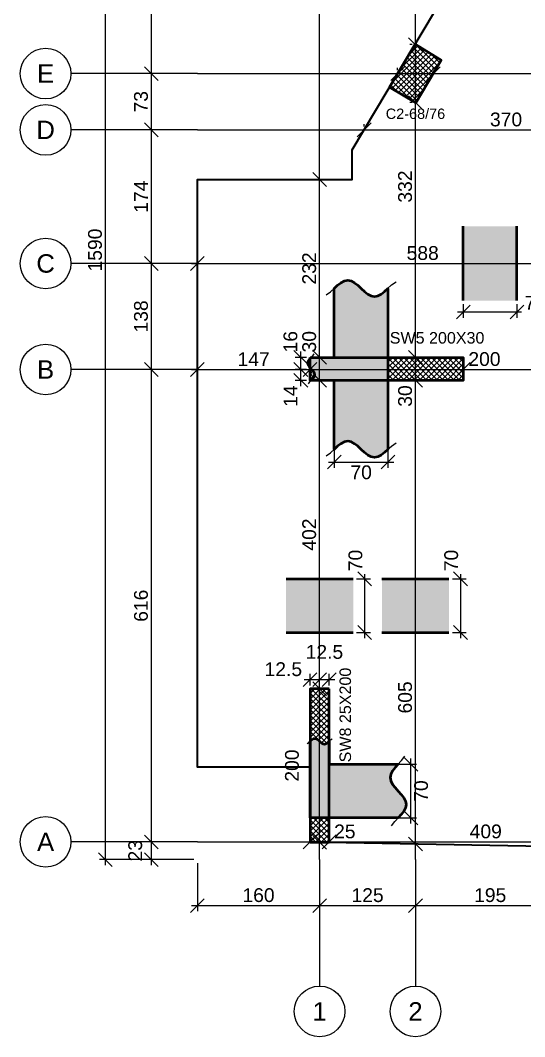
# Model space of a CAD drawing. Header units: millimetres. Extents: x -231 to 4719, y -2977 to 4533.
# Drawn here: x -231 to 427, y 2386 to 3712 of the extents above; entities that cross this region are included whole.
import ezdxf
from ezdxf.enums import TextEntityAlignment as Align

# ---------------------------------------------------------------- set-up
doc = ezdxf.new("R2010")
doc.units = ezdxf.units.MM
for name, color, linetype, lineweight in [('COLUMN', 4, 'Continuous', 50), ('SLAB', 3, 'Continuous', 35), ('WALL', 1, 'Continuous', 50)]:
    doc.layers.add(name, color=color, linetype=linetype, lineweight=lineweight)
for name, color, linetype in [('FW_AXIS', 7, 'Continuous'), ('FW_COLUMN_HATCH', 8, 'Continuous'), ('FW_DIM', 7, 'Continuous'), ('FW_SLAB_SECTION', 8, 'Continuous'), ('FW_TEXT', 7, 'Continuous'), ('FW_WALL_HATCH', 8, 'Continuous'), ('FW_WALL_SECTION', 8, 'Continuous')]:
    doc.layers.add(name, color=color, linetype=linetype)
doc.styles.add('REBAR_TXT', font='arial.ttf')
doc.styles.get("Standard").update_dxf_attribs({"font": 'arial.ttf'})
doc.dimstyles.new('FW_DIM', dxfattribs={"dimtxt": 18, "dimasz": 9, "dimexe": 7.5, "dimexo": 4.5, "dimgap": 4.5, "dimtad": 1, "dimdec": 0, "dimtxsty": 'Standard', "dimtsz": 9, "dimcen": 2.5, "dimdle": 7.5, "dimclrd": 256, "dimclre": 256, "dimclrt": 7, "dimazin": 3, "dimtfac": 1, "dimtmove": 2, "dimatfit": 3})

# ---------------------------------------------------------------- blocks, each defined once
blk = doc.blocks.new('_OBLIQUE')
at = {"color": 0, "linetype": 'BYBLOCK'}
blk.add_line((-0.5, -0.5), (0.5, 0.5), dxfattribs=at)
blk = doc.blocks.new('*D2')
for p, q in [((278.5, 2664.2), (278.5, 2749.2)), ((176.5, 2741.7), (286, 2741.7)), ((176.5, 2671.7), (286, 2671.7))]:
    blk.add_line(p, q)
at = {"layer": 'Defpoints'}
for p in [(172, 2741.7), (172, 2671.7), (278.5, 2671.7)]:
    blk.add_point(p, dxfattribs=at)
at = {"layer": 'FW_DIM', "xscale": 18, "yscale": 18, "rotation": 90}
for p in [(278.5, 2741.7), (278.5, 2671.7)]:
    blk.add_blockref('_OBLIQUE', p, dxfattribs=at)
at = {"layer": 'FW_DIM', "color": 7, "insert": (292, 2706.7), "char_height": 18, "attachment_point": 5, "rotation": 90}
blk.add_mtext('70', dxfattribs=at)
blk = doc.blocks.new('*D3')
for p, q in [((178.7, 3237.8), (178.7, 3128.3)), ((248.7, 3237.8), (248.7, 3128.3)), ((171.2, 3135.8), (256.2, 3135.8))]:
    blk.add_line(p, q)
at = {"layer": 'Defpoints'}
for p in [(178.7, 3242.3), (248.7, 3242.3), (178.7, 3135.8)]:
    blk.add_point(p, dxfattribs=at)
at = {"layer": 'FW_DIM', "xscale": 18, "yscale": 18}
for p in [(178.7, 3135.8), (248.7, 3135.8)]:
    blk.add_blockref('_OBLIQUE', p, dxfattribs=at)
at = {"layer": 'FW_DIM', "color": 7, "insert": (213.7, 3122.3), "char_height": 18, "attachment_point": 5}
blk.add_mtext('70', dxfattribs=at)
blk = doc.blocks.new('*D14')
for p, q in [((347, 3341.9), (347, 3323.9)), ((417, 3341.9), (417, 3323.9)), ((423, 3331.4), (339.5, 3331.4))]:
    blk.add_line(p, q)
at = {"layer": 'Defpoints'}
for p in [(347, 3346.4), (417, 3346.4), (347, 3331.4)]:
    blk.add_point(p, dxfattribs=at)
at = {"layer": 'FW_DIM', "xscale": 18, "yscale": 18}
for p in [(347, 3331.4), (417, 3331.4)]:
    blk.add_blockref('_OBLIQUE', p, dxfattribs=at)
at = {"layer": 'FW_DIM', "color": 7, "insert": (441, 3343.4), "char_height": 18, "attachment_point": 5}
blk.add_mtext('70', dxfattribs=at)
blk = doc.blocks.new('*D19')
for p, q in [((207.8, 2983.4), (225.8, 2983.4)), ((218.3, 2989.4), (218.3, 2905.9)), ((207.8, 2913.4), (225.8, 2913.4))]:
    blk.add_line(p, q)
at = {"layer": 'Defpoints'}
for p in [(203.3, 2983.4), (203.3, 2913.4), (218.3, 2913.4)]:
    blk.add_point(p, dxfattribs=at)
at = {"layer": 'FW_DIM', "xscale": 18, "yscale": 18, "rotation": 90}
for p in [(218.3, 2983.4), (218.3, 2913.4)]:
    blk.add_blockref('_OBLIQUE', p, dxfattribs=at)
at = {"layer": 'FW_DIM', "color": 7, "insert": (206.3, 3007.4), "char_height": 18, "attachment_point": 5, "rotation": 90}
blk.add_mtext('70', dxfattribs=at)
blk = doc.blocks.new('*D20')
for p, q in [((332.8, 2983.4), (350.8, 2983.4)), ((343.3, 2989.4), (343.3, 2905.9)), ((332.8, 2913.4), (350.8, 2913.4))]:
    blk.add_line(p, q)
at = {"layer": 'Defpoints'}
for p in [(328.3, 2983.4), (328.3, 2913.4), (343.3, 2913.4)]:
    blk.add_point(p, dxfattribs=at)
at = {"layer": 'FW_DIM', "xscale": 18, "yscale": 18, "rotation": 90}
for p in [(343.3, 2983.4), (343.3, 2913.4)]:
    blk.add_blockref('_OBLIQUE', p, dxfattribs=at)
at = {"layer": 'FW_DIM', "color": 7, "insert": (331.3, 3007.4), "char_height": 18, "attachment_point": 5, "rotation": 90}
blk.add_mtext('70', dxfattribs=at)
blk = doc.blocks.new('*D30')
for p, q in [((139.5, 2852), (167, 2852)), ((147, 2844.5), (147, 2859.5)), ((159.5, 2844.5), (159.5, 2859.5))]:
    blk.add_line(p, q)
at = {"layer": 'Defpoints'}
for p in [(147, 2852), (147, 2840), (159.5, 2840)]:
    blk.add_point(p, dxfattribs=at)
at = {"layer": 'FW_DIM', "xscale": 18, "yscale": 18}
for p in [(147, 2852), (159.5, 2852)]:
    blk.add_blockref('_OBLIQUE', p, dxfattribs=at)
at = {"layer": 'FW_DIM', "color": 7, "insert": (112.2, 2865.5), "char_height": 18, "attachment_point": 5}
blk.add_mtext('12.5', dxfattribs=at)
blk = doc.blocks.new('*D31')
for p, q in [((152, 2852), (179.5, 2852)), ((159.5, 2844.5), (159.5, 2859.5)), ((172, 2844.5), (172, 2859.5))]:
    blk.add_line(p, q)
at = {"layer": 'Defpoints'}
for p in [(159.5, 2852), (159.5, 2840), (172, 2840)]:
    blk.add_point(p, dxfattribs=at)
at = {"layer": 'FW_DIM', "xscale": 18, "yscale": 18}
for p in [(159.5, 2852), (172, 2852)]:
    blk.add_blockref('_OBLIQUE', p, dxfattribs=at)
at = {"layer": 'FW_DIM', "color": 7, "insert": (165.8, 2888), "char_height": 18, "attachment_point": 5}
blk.add_mtext('12.5', dxfattribs=at)
blk = doc.blocks.new('*D32')
for p, q in [((135, 3234.8), (135, 3264)), ((142.5, 3256.5), (127.5, 3256.5)), ((142.5, 3242.3), (127.5, 3242.3))]:
    blk.add_line(p, q)
at = {"layer": 'Defpoints'}
for p in [(147, 3256.5), (135, 3242.3), (147, 3242.3)]:
    blk.add_point(p, dxfattribs=at)
at = {"layer": 'FW_DIM', "xscale": 18, "yscale": 18, "rotation": 90}
for p in [(135, 3256.5), (135, 3242.3)]:
    blk.add_blockref('_OBLIQUE', p, dxfattribs=at)
at = {"layer": 'FW_DIM', "color": 7, "insert": (121.5, 3221.9), "char_height": 18, "attachment_point": 5, "rotation": 90}
blk.add_mtext('14', dxfattribs=at)
blk = doc.blocks.new('*D33')
for p, q in [((135, 3249), (135, 3279.8)), ((142.5, 3272.3), (127.5, 3272.3)), ((142.5, 3256.5), (127.5, 3256.5))]:
    blk.add_line(p, q)
at = {"layer": 'Defpoints'}
for p in [(147, 3272.3), (135, 3256.5), (147, 3256.5)]:
    blk.add_point(p, dxfattribs=at)
at = {"layer": 'FW_DIM', "xscale": 18, "yscale": 18, "rotation": 90}
for p in [(135, 3272.3), (135, 3256.5)]:
    blk.add_blockref('_OBLIQUE', p, dxfattribs=at)
at = {"layer": 'FW_DIM', "color": 7, "insert": (121.5, 3292.7), "char_height": 18, "attachment_point": 5, "rotation": 90}
blk.add_mtext('16', dxfattribs=at)
blk = doc.blocks.new('*D66')
for p, q in [((139.5, 2640.4), (179.5, 2640.4)), ((147, 2644.9), (147, 2647.9)), ((172, 2644.9), (172, 2647.9))]:
    blk.add_line(p, q)
at = {"layer": 'Defpoints'}
for p in [(147, 2640.4), (147, 2640.4), (172, 2640.4)]:
    blk.add_point(p, dxfattribs=at)
at = {"layer": 'FW_DIM', "xscale": 18, "yscale": 18}
for p in [(147, 2640.4), (172, 2640.4)]:
    blk.add_blockref('_OBLIQUE', p, dxfattribs=at)
at = {"layer": 'FW_DIM', "color": 7, "insert": (192.4, 2653.9), "char_height": 18, "attachment_point": 5}
blk.add_mtext('25', dxfattribs=at)
blk = doc.blocks.new('*D67')
for p, q in [((164.5, 2640.4), (588.1, 2640.4)), ((172, 2644.9), (172, 2647.9)), ((580.6, 2644.9), (580.6, 2647.9))]:
    blk.add_line(p, q)
at = {"layer": 'Defpoints'}
for p in [(172, 2640.4), (172, 2640.4), (580.6, 2640.4)]:
    blk.add_point(p, dxfattribs=at)
at = {"layer": 'FW_DIM', "xscale": 18, "yscale": 18}
for p in [(172, 2640.4), (580.6, 2640.4)]:
    blk.add_blockref('_OBLIQUE', p, dxfattribs=at)
at = {"layer": 'FW_DIM', "color": 7, "insert": (376.3, 2653.9), "char_height": 18, "attachment_point": 5}
blk.add_mtext('409', dxfattribs=at)
blk = doc.blocks.new('*D71')
for p, q in [((0, 3261), (0, 3264)), ((147, 3261), (147, 3264)), ((-7.5, 3256.5), (154.5, 3256.5))]:
    blk.add_line(p, q)
at = {"layer": 'Defpoints'}
for p in [(0, 3256.5), (0, 3256.5), (147, 3256.5)]:
    blk.add_point(p, dxfattribs=at)
at = {"layer": 'FW_DIM', "xscale": 18, "yscale": 18}
for p in [(0, 3256.5), (147, 3256.5)]:
    blk.add_blockref('_OBLIQUE', p, dxfattribs=at)
at = {"layer": 'FW_DIM', "color": 7, "insert": (73.5, 3270), "char_height": 18, "attachment_point": 5}
blk.add_mtext('147', dxfattribs=at)
blk = doc.blocks.new('*D72')
for p, q in [((147, 3261), (147, 3264)), ((347, 3261), (347, 3264)), ((139.5, 3256.5), (354.5, 3256.5))]:
    blk.add_line(p, q)
at = {"layer": 'Defpoints'}
for p in [(147, 3256.5), (147, 3256.5), (347, 3256.5)]:
    blk.add_point(p, dxfattribs=at)
at = {"layer": 'FW_DIM', "xscale": 18, "yscale": 18}
for p in [(147, 3256.5), (347, 3256.5)]:
    blk.add_blockref('_OBLIQUE', p, dxfattribs=at)
at = {"layer": 'FW_DIM', "color": 7, "insert": (374.6, 3270), "char_height": 18, "attachment_point": 5}
blk.add_mtext('200', dxfattribs=at)
blk = doc.blocks.new('*D73')
for p, q in [((347, 3261), (347, 3264)), ((798.2, 3261), (798.2, 3264)), ((339.5, 3256.5), (805.7, 3256.5))]:
    blk.add_line(p, q)
at = {"layer": 'Defpoints'}
for p in [(347, 3256.5), (347, 3256.5), (798.2, 3256.5)]:
    blk.add_point(p, dxfattribs=at)
at = {"layer": 'FW_DIM', "xscale": 18, "yscale": 18}
for p in [(347, 3256.5), (798.2, 3256.5)]:
    blk.add_blockref('_OBLIQUE', p, dxfattribs=at)
at = {"layer": 'FW_DIM', "color": 7, "insert": (572.6, 3270), "char_height": 18, "attachment_point": 5}
blk.add_mtext('451', dxfattribs=at)
blk = doc.blocks.new('*D79')
for p, q in [((-7.5, 3394.8), (595.5, 3394.8)), ((0, 3399.3), (0, 3402.3)), ((588, 3399.3), (588, 3402.3))]:
    blk.add_line(p, q)
at = {"layer": 'Defpoints'}
for p in [(0, 3394.8), (0, 3394.8), (588, 3394.8)]:
    blk.add_point(p, dxfattribs=at)
at = {"layer": 'FW_DIM', "xscale": 18, "yscale": 18}
for p in [(0, 3394.8), (588, 3394.8)]:
    blk.add_blockref('_OBLIQUE', p, dxfattribs=at)
at = {"layer": 'FW_DIM', "color": 7, "insert": (294, 3408.3), "char_height": 18, "attachment_point": 5}
blk.add_mtext('588', dxfattribs=at)
blk = doc.blocks.new('*D83')
for p, q in [((210.2, 3569), (595.5, 3569)), ((217.7, 3573.5), (217.7, 3576.5)), ((588, 3573.5), (588, 3576.5))]:
    blk.add_line(p, q)
at = {"layer": 'Defpoints'}
for p in [(217.7, 3569), (217.7, 3569), (588, 3569)]:
    blk.add_point(p, dxfattribs=at)
at = {"layer": 'FW_DIM', "xscale": 18, "yscale": 18}
for p in [(217.7, 3569), (588, 3569)]:
    blk.add_blockref('_OBLIQUE', p, dxfattribs=at)
at = {"layer": 'FW_DIM', "color": 7, "insert": (402.8, 3582.5), "char_height": 18, "attachment_point": 5}
blk.add_mtext('370', dxfattribs=at)
blk = doc.blocks.new('*D89')
for p, q in [((261.3, 3646.9), (261.3, 3649.9)), ((307.8, 3646.9), (307.8, 3649.9)), ((253.8, 3642.4), (315.3, 3642.4))]:
    blk.add_line(p, q)
at = {"layer": 'Defpoints'}
for p in [(261.3, 3642.4), (261.3, 3642.4), (307.8, 3642.4)]:
    blk.add_point(p, dxfattribs=at)
at = {"layer": 'FW_DIM', "xscale": 18, "yscale": 18}
for p in [(261.3, 3642.4), (307.8, 3642.4)]:
    blk.add_blockref('_OBLIQUE', p, dxfattribs=at)
blk = doc.blocks.new('*D90')
for p, q in [((307.8, 3646.9), (307.8, 3649.9)), ((1569, 3646.9), (1569, 3649.9)), ((300.3, 3642.4), (1576.5, 3642.4))]:
    blk.add_line(p, q)
at = {"layer": 'Defpoints'}
for p in [(307.8, 3642.4), (307.8, 3642.4), (1569, 3642.4)]:
    blk.add_point(p, dxfattribs=at)
at = {"layer": 'FW_DIM', "xscale": 18, "yscale": 18}
for p in [(307.8, 3642.4), (1569, 3642.4)]:
    blk.add_blockref('_OBLIQUE', p, dxfattribs=at)
at = {"layer": 'FW_DIM', "color": 7, "insert": (938.4, 3655.9), "char_height": 18, "attachment_point": 5}
blk.add_mtext('1261', dxfattribs=at)
blk = doc.blocks.new('*D99')
for p, q in [((155, 2840), (152, 2840)), ((159.5, 2632.3), (159.5, 2847.5)), ((155, 2639.8), (152, 2639.8))]:
    blk.add_line(p, q)
at = {"layer": 'Defpoints'}
for p in [(159.5, 2840), (159.5, 2639.8), (159.5, 2639.8)]:
    blk.add_point(p, dxfattribs=at)
at = {"layer": 'FW_DIM', "xscale": 18, "yscale": 18, "rotation": 90}
for p in [(159.5, 2840), (159.5, 2639.8)]:
    blk.add_blockref('_OBLIQUE', p, dxfattribs=at)
at = {"layer": 'FW_DIM', "color": 7, "insert": (123.5, 2739.9), "char_height": 18, "attachment_point": 5, "rotation": 90}
blk.add_mtext('200', dxfattribs=at)
blk = doc.blocks.new('*D100')
for p, q in [((159.5, 2832.5), (159.5, 3249.8)), ((155, 3242.3), (152, 3242.3)), ((155, 2840), (152, 2840))]:
    blk.add_line(p, q)
at = {"layer": 'Defpoints'}
for p in [(159.5, 3242.3), (159.5, 2840), (159.5, 2840)]:
    blk.add_point(p, dxfattribs=at)
at = {"layer": 'FW_DIM', "xscale": 18, "yscale": 18, "rotation": 90}
for p in [(159.5, 3242.3), (159.5, 2840)]:
    blk.add_blockref('_OBLIQUE', p, dxfattribs=at)
at = {"layer": 'FW_DIM', "color": 7, "insert": (146, 3041.2), "char_height": 18, "attachment_point": 5, "rotation": 90}
blk.add_mtext('402', dxfattribs=at)
blk = doc.blocks.new('*D101')
for p, q in [((159.5, 3234.8), (159.5, 3279.8)), ((155, 3272.3), (152, 3272.3)), ((155, 3242.3), (152, 3242.3))]:
    blk.add_line(p, q)
at = {"layer": 'Defpoints'}
for p in [(159.5, 3272.3), (159.5, 3242.3), (159.5, 3242.3)]:
    blk.add_point(p, dxfattribs=at)
at = {"layer": 'FW_DIM', "xscale": 18, "yscale": 18, "rotation": 90}
for p in [(159.5, 3272.3), (159.5, 3242.3)]:
    blk.add_blockref('_OBLIQUE', p, dxfattribs=at)
at = {"layer": 'FW_DIM', "color": 7, "insert": (146, 3292.7), "char_height": 18, "attachment_point": 5, "rotation": 90}
blk.add_mtext('30', dxfattribs=at)
blk = doc.blocks.new('*D102')
for p, q in [((155, 3504.3), (152, 3504.3)), ((159.5, 3264.8), (159.5, 3511.8)), ((155, 3272.3), (152, 3272.3))]:
    blk.add_line(p, q)
at = {"layer": 'Defpoints'}
for p in [(159.5, 3504.3), (159.5, 3272.3), (159.5, 3272.3)]:
    blk.add_point(p, dxfattribs=at)
at = {"layer": 'FW_DIM', "xscale": 18, "yscale": 18, "rotation": 90}
for p in [(159.5, 3504.3), (159.5, 3272.3)]:
    blk.add_blockref('_OBLIQUE', p, dxfattribs=at)
at = {"layer": 'FW_DIM', "color": 7, "insert": (146, 3388.3), "char_height": 18, "attachment_point": 5, "rotation": 90}
blk.add_mtext('232', dxfattribs=at)
blk = doc.blocks.new('*D103')
for p, q in [((284.6, 2630), (284.6, 3249.8)), ((280.1, 3242.3), (277.1, 3242.3)), ((280.1, 2637.5), (277.1, 2637.5))]:
    blk.add_line(p, q)
at = {"layer": 'Defpoints'}
for p in [(284.6, 3242.3), (284.6, 2637.5), (284.6, 2637.5)]:
    blk.add_point(p, dxfattribs=at)
at = {"layer": 'FW_DIM', "xscale": 18, "yscale": 18, "rotation": 90}
for p in [(284.6, 3242.3), (284.6, 2637.5)]:
    blk.add_blockref('_OBLIQUE', p, dxfattribs=at)
at = {"layer": 'FW_DIM', "color": 7, "insert": (271.1, 2828.8), "char_height": 18, "attachment_point": 5, "rotation": 90}
blk.add_mtext('605', dxfattribs=at)
blk = doc.blocks.new('*D104')
for p, q in [((284.6, 3234.8), (284.6, 3279.8)), ((280.1, 3272.3), (277.1, 3272.3)), ((280.1, 3242.3), (277.1, 3242.3))]:
    blk.add_line(p, q)
at = {"layer": 'Defpoints'}
for p in [(284.6, 3272.3), (284.6, 3242.3), (284.6, 3242.3)]:
    blk.add_point(p, dxfattribs=at)
at = {"layer": 'FW_DIM', "xscale": 18, "yscale": 18, "rotation": 90}
for p in [(284.6, 3272.3), (284.6, 3242.3)]:
    blk.add_blockref('_OBLIQUE', p, dxfattribs=at)
at = {"layer": 'FW_DIM', "color": 7, "insert": (271.1, 3221.9), "char_height": 18, "attachment_point": 5, "rotation": 90}
blk.add_mtext('30', dxfattribs=at)
blk = doc.blocks.new('*D105')
for p, q in [((284.6, 3264.8), (284.6, 3612.1)), ((280.1, 3604.6), (277.1, 3604.6)), ((280.1, 3272.3), (277.1, 3272.3))]:
    blk.add_line(p, q)
at = {"layer": 'Defpoints'}
for p in [(284.6, 3604.6), (284.6, 3272.3), (284.6, 3272.3)]:
    blk.add_point(p, dxfattribs=at)
at = {"layer": 'FW_DIM', "xscale": 18, "yscale": 18, "rotation": 90}
for p in [(284.6, 3604.6), (284.6, 3272.3)]:
    blk.add_blockref('_OBLIQUE', p, dxfattribs=at)
at = {"layer": 'FW_DIM', "color": 7, "insert": (271.1, 3495.1), "char_height": 18, "attachment_point": 5, "rotation": 90}
blk.add_mtext('332', dxfattribs=at)
blk = doc.blocks.new('*D106')
for p, q in [((284.6, 3597.1), (284.6, 3687.7)), ((280.1, 3680.2), (277.1, 3680.2)), ((280.1, 3604.6), (277.1, 3604.6))]:
    blk.add_line(p, q)
at = {"layer": 'Defpoints'}
for p in [(284.6, 3680.2), (284.6, 3604.6), (284.6, 3604.6)]:
    blk.add_point(p, dxfattribs=at)
at = {"layer": 'FW_DIM', "xscale": 18, "yscale": 18, "rotation": 90}
for p in [(284.6, 3680.2), (284.6, 3604.6)]:
    blk.add_blockref('_OBLIQUE', p, dxfattribs=at)
blk = doc.blocks.new('*D145')
for p, q in [((0, 2612.8), (0, 2549.8)), ((159.5, 2612.8), (159.5, 2549.8)), ((-7.5, 2557.3), (167, 2557.3))]:
    blk.add_line(p, q)
at = {"layer": 'Defpoints'}
for p in [(0, 2617.3), (159.5, 2617.3), (0, 2557.3)]:
    blk.add_point(p, dxfattribs=at)
at = {"layer": 'FW_DIM', "xscale": 18, "yscale": 18}
for p in [(0, 2557.3), (159.5, 2557.3)]:
    blk.add_blockref('_OBLIQUE', p, dxfattribs=at)
at = {"layer": 'FW_DIM', "color": 7, "insert": (79.8, 2570.8), "char_height": 18, "attachment_point": 5}
blk.add_mtext('160', dxfattribs=at)
blk = doc.blocks.new('*D146')
for p, q in [((159.5, 2612.8), (159.5, 2549.8)), ((284.6, 2612.8), (284.6, 2549.8)), ((152, 2557.3), (292.1, 2557.3))]:
    blk.add_line(p, q)
at = {"layer": 'Defpoints'}
for p in [(159.5, 2617.3), (284.6, 2617.3), (159.5, 2557.3)]:
    blk.add_point(p, dxfattribs=at)
at = {"layer": 'FW_DIM', "xscale": 18, "yscale": 18}
for p in [(159.5, 2557.3), (284.6, 2557.3)]:
    blk.add_blockref('_OBLIQUE', p, dxfattribs=at)
at = {"layer": 'FW_DIM', "color": 7, "insert": (222.1, 2570.8), "char_height": 18, "attachment_point": 5}
blk.add_mtext('125', dxfattribs=at)
blk = doc.blocks.new('*D147')
for p, q in [((284.6, 2612.8), (284.6, 2549.8)), ((479.5, 2612.8), (479.5, 2549.8)), ((277.1, 2557.3), (487, 2557.3))]:
    blk.add_line(p, q)
at = {"layer": 'Defpoints'}
for p in [(284.6, 2617.3), (479.5, 2617.3), (284.6, 2557.3)]:
    blk.add_point(p, dxfattribs=at)
at = {"layer": 'FW_DIM', "xscale": 18, "yscale": 18}
for p in [(284.6, 2557.3), (479.5, 2557.3)]:
    blk.add_blockref('_OBLIQUE', p, dxfattribs=at)
at = {"layer": 'FW_DIM', "color": 7, "insert": (382.1, 2570.8), "char_height": 18, "attachment_point": 5}
blk.add_mtext('195', dxfattribs=at)
blk = doc.blocks.new('*D154')
for p, q in [((-4.5, 2640.3), (-67.5, 2640.3)), ((-60, 2609.8), (-60, 2647.8)), ((-4.5, 2617.3), (-67.5, 2617.3))]:
    blk.add_line(p, q)
at = {"layer": 'Defpoints'}
for p in [(0, 2640.3), (-60, 2617.3), (0, 2617.3)]:
    blk.add_point(p, dxfattribs=at)
at = {"layer": 'FW_DIM', "xscale": 18, "yscale": 18, "rotation": 90}
for p in [(-60, 2640.3), (-60, 2617.3)]:
    blk.add_blockref('_OBLIQUE', p, dxfattribs=at)
at = {"layer": 'FW_DIM', "color": 7, "insert": (-81, 2628.8), "char_height": 18, "attachment_point": 5, "rotation": 90}
blk.add_mtext('23', dxfattribs=at)
blk = doc.blocks.new('*D155')
for p, q in [((-60, 2632.8), (-60, 3264)), ((-4.5, 3256.5), (-67.5, 3256.5)), ((-4.5, 2640.3), (-67.5, 2640.3))]:
    blk.add_line(p, q)
at = {"layer": 'Defpoints'}
for p in [(0, 3256.5), (-60, 2640.3), (0, 2640.3)]:
    blk.add_point(p, dxfattribs=at)
at = {"layer": 'FW_DIM', "xscale": 18, "yscale": 18, "rotation": 90}
for p in [(-60, 3256.5), (-60, 2640.3)]:
    blk.add_blockref('_OBLIQUE', p, dxfattribs=at)
at = {"layer": 'FW_DIM', "color": 7, "insert": (-73.5, 2948.4), "char_height": 18, "attachment_point": 5, "rotation": 90}
blk.add_mtext('616', dxfattribs=at)
blk = doc.blocks.new('*D156')
for p, q in [((-4.5, 3394.8), (-67.5, 3394.8)), ((-60, 3249), (-60, 3402.3)), ((-4.5, 3256.5), (-67.5, 3256.5))]:
    blk.add_line(p, q)
at = {"layer": 'Defpoints'}
for p in [(0, 3394.8), (-60, 3256.5), (0, 3256.5)]:
    blk.add_point(p, dxfattribs=at)
at = {"layer": 'FW_DIM', "xscale": 18, "yscale": 18, "rotation": 90}
for p in [(-60, 3394.8), (-60, 3256.5)]:
    blk.add_blockref('_OBLIQUE', p, dxfattribs=at)
at = {"layer": 'FW_DIM', "color": 7, "insert": (-73.5, 3325.7), "char_height": 18, "attachment_point": 5, "rotation": 90}
blk.add_mtext('138', dxfattribs=at)
blk = doc.blocks.new('*D157')
for p, q in [((-4.5, 3569), (-67.5, 3569)), ((-60, 3387.3), (-60, 3576.5)), ((-4.5, 3394.8), (-67.5, 3394.8))]:
    blk.add_line(p, q)
at = {"layer": 'Defpoints'}
for p in [(0, 3569), (-60, 3394.8), (0, 3394.8)]:
    blk.add_point(p, dxfattribs=at)
at = {"layer": 'FW_DIM', "xscale": 18, "yscale": 18, "rotation": 90}
for p in [(-60, 3569), (-60, 3394.8)]:
    blk.add_blockref('_OBLIQUE', p, dxfattribs=at)
at = {"layer": 'FW_DIM', "color": 7, "insert": (-73.5, 3481.9), "char_height": 18, "attachment_point": 5, "rotation": 90}
blk.add_mtext('174', dxfattribs=at)
blk = doc.blocks.new('*D158')
for p, q in [((-60, 3561.5), (-60, 3649.9)), ((-4.5, 3642.4), (-67.5, 3642.4)), ((-4.5, 3569), (-67.5, 3569))]:
    blk.add_line(p, q)
at = {"layer": 'Defpoints'}
for p in [(0, 3642.4), (-60, 3569), (0, 3569)]:
    blk.add_point(p, dxfattribs=at)
at = {"layer": 'FW_DIM', "xscale": 18, "yscale": 18, "rotation": 90}
for p in [(-60, 3642.4), (-60, 3569)]:
    blk.add_blockref('_OBLIQUE', p, dxfattribs=at)
at = {"layer": 'FW_DIM', "color": 7, "insert": (-73.5, 3605.7), "char_height": 18, "attachment_point": 5, "rotation": 90}
blk.add_mtext('73', dxfattribs=at)
blk = doc.blocks.new('*D159')
for p, q in [((-4.5, 3874.8), (-67.5, 3874.8)), ((-60, 3634.9), (-60, 3882.3)), ((-4.5, 3642.4), (-67.5, 3642.4))]:
    blk.add_line(p, q)
at = {"layer": 'Defpoints'}
for p in [(0, 3874.8), (-60, 3642.4), (0, 3642.4)]:
    blk.add_point(p, dxfattribs=at)
at = {"layer": 'FW_DIM', "xscale": 18, "yscale": 18, "rotation": 90}
for p in [(-60, 3874.8), (-60, 3642.4)]:
    blk.add_blockref('_OBLIQUE', p, dxfattribs=at)
at = {"layer": 'FW_DIM', "color": 7, "insert": (-73.5, 3758.6), "char_height": 18, "attachment_point": 5, "rotation": 90}
blk.add_mtext('232', dxfattribs=at)
blk = doc.blocks.new('*D170')
for p, q in [((-4.5, 4207.3), (-127.5, 4207.3)), ((-120, 2609.8), (-120, 4214.8)), ((-4.5, 2617.3), (-127.5, 2617.3))]:
    blk.add_line(p, q)
at = {"layer": 'Defpoints'}
for p in [(0, 4207.3), (-120, 2617.3), (0, 2617.3)]:
    blk.add_point(p, dxfattribs=at)
at = {"layer": 'FW_DIM', "xscale": 18, "yscale": 18, "rotation": 90}
for p in [(-120, 4207.3), (-120, 2617.3)]:
    blk.add_blockref('_OBLIQUE', p, dxfattribs=at)
at = {"layer": 'FW_DIM', "color": 7, "insert": (-133.5, 3412.3), "char_height": 18, "attachment_point": 5, "rotation": 90}
blk.add_mtext('1590', dxfattribs=at)

msp = doc.modelspace()

# ---------------------------------------------------------------- hatches: boundary and pattern name
at = {"layer": 'FW_COLUMN_HATCH'}
h = msp.add_hatch(dxfattribs=at)
h.set_pattern_fill('ANSI37', scale=1.6)
h.paths.add_polyline_path([(250.8, 3624.7), (284, 3680.6), (318.3, 3660.1), (285.2, 3604.3), (250.8, 3624.7)])
at = {"layer": 'FW_SLAB_SECTION'}
h = msp.add_hatch(color=8, dxfattribs=at)
h.dxf.hatch_style = 1
h.paths.add_polyline_path([(417, 3346.4), (417, 3443.3), (347, 3443.3), (347, 3346.4), (417, 3346.4)])
h = msp.add_hatch(color=8, dxfattribs=at)
h.dxf.hatch_style = 1
h.paths.add_polyline_path([(203.3, 2913.4), (203.3, 2983.4), (115.7, 2983.4), (115.7, 2913.4), (203.3, 2913.4)])
h = msp.add_hatch(color=8, dxfattribs=at)
h.dxf.hatch_style = 1
h.paths.add_polyline_path([(328.3, 2913.4), (328.3, 2983.4), (240.8, 2983.4), (240.8, 2913.4), (328.3, 2913.4)])
at = {"layer": 'FW_WALL_HATCH'}
h = msp.add_hatch(dxfattribs=at)
h.set_pattern_fill('ANSI37', scale=1.6)
h.paths.add_polyline_path([(147, 3272.3), (178.7, 3272.3), (178.7, 3272.3), (148.7, 3272.3), (147, 3270.5), (147, 3272.3)])
h = msp.add_hatch(dxfattribs=at)
h.set_pattern_fill('ANSI37', scale=1.6)
h.paths.add_polyline_path([(347, 3272.3), (347, 3242.3), (248.7, 3242.3), (248.7, 3272.3), (248.7, 3272.3), (347, 3272.3)])
h = msp.add_hatch(dxfattribs=at)
h.set_pattern_fill('ANSI37', scale=1.6)
h.paths.add_polyline_path([(147, 3259.1), (148.7, 3257.3), (150.4, 3255.4), (151.9, 3253.6), (152.8, 3251.7), (153.2, 3249.8), (152.8, 3247.9), (151.9, 3246.1), (150.4, 3244.2), (148.7, 3242.3), (147, 3242.3), (147, 3259.1)])
h = msp.add_hatch(dxfattribs=at)
h.set_pattern_fill('ANSI37', scale=1.6)
h.paths.add_polyline_path([(172, 2840), (172, 2741.7), (172, 2741.7), (172, 2771.7), (170.4, 2770.2), (168.9, 2769), (167.3, 2768.2), (165.8, 2767.9), (164.2, 2768.2), (162.6, 2769), (161.1, 2770.2), (159.5, 2771.7), (157.9, 2773.1), (156.4, 2774.3), (154.8, 2775.1), (153.3, 2775.4), (151.7, 2775.1), (150.1, 2774.3), (148.6, 2773.1), (147, 2771.7), (147, 2840), (172, 2840)])
h = msp.add_hatch(dxfattribs=at)
h.set_pattern_fill('ANSI37', scale=1.6)
h.paths.add_polyline_path([(172, 2640), (147, 2640), (147, 2671.7), (159.5, 2671.7), (172, 2671.7), (172, 2671.7), (172, 2640)])
at = {"layer": 'FW_WALL_SECTION'}
h = msp.add_hatch(color=8, dxfattribs=at)
h.dxf.hatch_style = 1
h.paths.add_polyline_path([(148.7, 3242.3), (150.4, 3244.2), (151.9, 3246.1), (152.8, 3247.9), (153.2, 3249.8), (152.8, 3251.7), (151.9, 3253.6), (150.4, 3255.4), (148.7, 3257.3), (146.9, 3259.2), (145.5, 3261.1), (144.5, 3262.9), (144.2, 3264.8), (144.5, 3266.7), (145.5, 3268.6), (146.9, 3270.4), (148.7, 3272.3), (178.7, 3272.3), (178.7, 3362.3), (183, 3366.3), (187.4, 3369.7), (191.8, 3372), (196.2, 3372.8), (200.5, 3372), (204.9, 3369.7), (209.3, 3366.3), (213.7, 3362.3), (218, 3358.3), (222.4, 3354.9), (226.8, 3352.6), (231.2, 3351.8), (235.5, 3352.6), (239.9, 3354.9), (244.3, 3358.3), (248.7, 3362.3), (248.7, 3272.3), (248.7, 3242.3), (248.7, 3152.3), (244.3, 3148.3), (239.9, 3144.9), (235.5, 3142.6), (231.2, 3141.8), (226.8, 3142.6), (222.4, 3144.9), (218, 3148.3), (213.7, 3152.3), (209.3, 3156.3), (204.9, 3159.7), (200.5, 3162), (196.2, 3162.8), (191.8, 3162), (187.4, 3159.7), (183, 3156.3), (178.7, 3152.3), (178.7, 3242.3), (148.7, 3242.3)])
h = msp.add_hatch(color=8, dxfattribs=at)
h.dxf.hatch_style = 1
h.paths.add_polyline_path([(172, 2671.7), (159.5, 2671.7), (147, 2671.7), (147, 2771.7), (148.6, 2773.1), (150.1, 2774.3), (151.7, 2775.1), (153.3, 2775.4), (154.8, 2775.1), (156.4, 2774.3), (157.9, 2773.1), (159.5, 2771.7), (161.1, 2770.2), (162.6, 2769), (164.2, 2768.2), (165.8, 2767.9), (167.3, 2768.2), (168.9, 2769), (170.4, 2770.2), (172, 2771.7), (172, 2741.7), (262, 2741.7), (258, 2737.3), (254.6, 2732.9), (252.3, 2728.6), (251.5, 2724.2), (252.3, 2719.8), (254.6, 2715.4), (258, 2711.1), (262, 2706.7), (266, 2702.3), (269.4, 2697.9), (271.7, 2693.6), (272.5, 2689.2), (271.7, 2684.8), (269.4, 2680.4), (266, 2676.1), (262, 2671.7), (172, 2671.7)])

# ---------------------------------------------------------------- linework, layer by layer
at = {"layer": 'COLUMN'}
msp.add_lwpolyline([(250.8, 3624.7), (285.2, 3604.3), (318.3, 3660.1), (284, 3680.6), (250.8, 3624.7)], dxfattribs=at)
at = {"layer": 'FW_AXIS', "color": 8}
for p, q in [((159.5, 2617.3), (159.5, 4207.3)), ((284.6, 2617.3), (284.6, 4207.3)), ((0, 3642.4), (1569, 3642.4)), ((0, 3569), (1569, 3569)), ((0, 3394.8), (1569, 3394.8)), ((0, 3256.5), (1569, 3256.5)), ((0, 2640.4), (1569, 2640.4))]:
    msp.add_line(p, q, dxfattribs=at)
at = {"layer": 'FW_AXIS', "linetype": 'CONTINUOUS'}
for p, q in [((0, 3642.4), (-165, 3642.4)), ((0, 3569), (-165, 3569)), ((0, 3394.8), (-165, 3394.8)), ((0, 3256.5), (-165, 3256.5)), ((0, 2640.4), (-165, 2640.4)), ((159.5, 2617.3), (159.5, 2452.3)), ((284.6, 2617.3), (284.6, 2452.3))]:
    msp.add_line(p, q, dxfattribs=at)
at = {"layer": 'FW_AXIS'}
for centre in [(-198, 3642.4), (-198, 3569), (-198, 3394.8), (-198, 3256.5), (-198, 2640.4), (159.5, 2419.3), (284.6, 2419.3)]:
    msp.add_circle(centre, 33, dxfattribs=at)
at = {"layer": 'FW_SLAB_SECTION', "color": 7, "lineweight": 50}
for p, q in [((347, 3346.4), (347, 3443.3)), ((417, 3346.4), (417, 3443.3)), ((115.7, 2983.4), (203.3, 2983.4)), ((240.8, 2983.4), (328.3, 2983.4)), ((115.7, 2913.4), (203.3, 2913.4)), ((240.8, 2913.4), (328.3, 2913.4))]:
    msp.add_line(p, q, dxfattribs=at)
at = {"layer": 'FW_WALL_SECTION', "lineweight": 50}
for points in [[(148.7, 3242.3), (150.4, 3244.2), (151.9, 3246.1), (152.8, 3247.9), (153.2, 3249.8), (152.8, 3251.7), (151.9, 3253.6), (150.4, 3255.4), (148.7, 3257.3), (146.9, 3259.2), (145.5, 3261.1), (144.5, 3262.9), (144.2, 3264.8), (144.5, 3266.7), (145.5, 3268.6), (146.9, 3270.4), (148.7, 3272.3), (178.7, 3272.3), (178.7, 3362.3), (183, 3366.3), (187.4, 3369.7), (191.8, 3372), (196.2, 3372.8), (200.5, 3372), (204.9, 3369.7), (209.3, 3366.3), (213.7, 3362.3), (218, 3358.3), (222.4, 3354.9), (226.8, 3352.6), (231.2, 3351.8), (235.5, 3352.6), (239.9, 3354.9), (244.3, 3358.3), (248.7, 3362.3), (248.7, 3272.3), (248.7, 3242.3), (248.7, 3152.3), (244.3, 3148.3), (239.9, 3144.9), (235.5, 3142.6), (231.2, 3141.8), (226.8, 3142.6), (222.4, 3144.9), (218, 3148.3), (213.7, 3152.3), (209.3, 3156.3), (204.9, 3159.7), (200.5, 3162), (196.2, 3162.8), (191.8, 3162), (187.4, 3159.7), (183, 3156.3), (178.7, 3152.3), (178.7, 3242.3), (148.7, 3242.3)], [(172, 2671.7), (159.5, 2671.7), (147, 2671.7), (147, 2771.7), (148.6, 2773.1), (150.1, 2774.3), (151.7, 2775.1), (153.3, 2775.4), (154.8, 2775.1), (156.4, 2774.3), (157.9, 2773.1), (159.5, 2771.7), (161.1, 2770.2), (162.6, 2769), (164.2, 2768.2), (165.8, 2767.9), (167.3, 2768.2), (168.9, 2769), (170.4, 2770.2), (172, 2771.7), (172, 2741.7), (262, 2741.7), (258, 2737.3), (254.6, 2732.9), (252.3, 2728.6), (251.5, 2724.2), (252.3, 2719.8), (254.6, 2715.4), (258, 2711.1), (262, 2706.7), (266, 2702.3), (269.4, 2697.9), (271.7, 2693.6), (272.5, 2689.2), (271.7, 2684.8), (269.4, 2680.4), (266, 2676.1), (262, 2671.7), (172, 2671.7)]]:
    msp.add_lwpolyline(points, close=True, dxfattribs=at)
at = {"layer": 'FW_WALL_SECTION', "lineweight": 25}
for points in [[(168.2, 3353.8), (173.9, 3357.9), (179.5, 3363.1), (185.2, 3368.2), (190.9, 3371.7), (196.6, 3372.8), (202.3, 3371.3), (208, 3367.4), (213.7, 3362.3), (219.4, 3357.2), (225, 3353.4), (230.7, 3351.8), (236.4, 3353), (242.1, 3356.5), (247.8, 3361.5), (253.5, 3366.7), (259.2, 3370.8)], [(145, 3237.8), (146.8, 3240.3), (149, 3242.7), (151.2, 3245.1), (152.7, 3247.6), (153.2, 3250), (152.5, 3252.4), (150.9, 3254.9), (148.7, 3257.3), (146.5, 3259.8), (144.8, 3262.2), (144.2, 3264.6), (144.7, 3267.1), (146.2, 3269.5), (148.3, 3271.9), (150.6, 3274.4), (152.3, 3276.8)], [(168.2, 3143.8), (173.9, 3147.9), (179.5, 3153.1), (185.2, 3158.1), (190.9, 3161.7), (196.6, 3162.8), (202.3, 3161.3), (208, 3157.4), (213.7, 3152.3), (219.4, 3147.2), (225, 3143.4), (230.7, 3141.8), (236.4, 3143), (242.1, 3146.5), (247.8, 3151.5), (253.5, 3156.7), (259.2, 3160.8)], [(143.3, 2768.6), (145.3, 2770.1), (147.3, 2772), (149.3, 2773.8), (151.4, 2775), (153.4, 2775.4), (155.4, 2774.9), (157.5, 2773.5), (159.5, 2771.7), (161.5, 2769.8), (163.6, 2768.5), (165.6, 2767.9), (167.6, 2768.3), (169.7, 2769.6), (171.7, 2771.4), (173.7, 2773.3), (175.8, 2774.7)], [(253.5, 2661.2), (257.6, 2666.9), (262.8, 2672.6), (267.8, 2678.2), (271.4, 2683.9), (272.5, 2689.6), (271, 2695.3), (267.1, 2701), (262, 2706.7), (256.9, 2712.4), (253.1, 2718.1), (251.5, 2723.7), (252.6, 2729.4), (256.2, 2735.1), (261.2, 2740.8), (266.4, 2746.5), (270.5, 2752.2)]]:
    msp.add_lwpolyline(points, dxfattribs=at)
at = {"layer": 'SLAB'}
msp.add_lwpolyline([(467, 4207.3), (1367, 4207.2), (1367, 4109.3), (1569, 4109.3), (1569, 3605.3), (1367, 3605.3), (1367, 3219.3), (1569, 3219.3), (1569, 2715.3), (1367, 2715.3), (1367, 2617.3), (147, 2640), (147, 2738), (0, 2738), (0, 3504.3), (202.2, 3504.3), (202.2, 3543), (354.9, 3800), (265, 3800), (265, 4109.2), (467, 4109.2), (467, 4207.3)], dxfattribs=at)
at = {"layer": 'WALL'}
for points in [[(147, 3272.3), (347, 3272.3), (347, 3242.3), (147, 3242.3)], [(172, 2840), (147, 2840), (147, 2640), (172, 2640)]]:
    msp.add_lwpolyline(points, close=True, dxfattribs=at)

# ---------------------------------------------------------------- texts
at = {"layer": 'FW_AXIS', "color": 7, "style": 'REBAR_TXT'}
for s, p in [('E', (-198, 3642.4)), ('D', (-198, 3569)), ('C', (-198, 3394.8)), ('B', (-198, 3256.5)), ('A', (-198, 2640.4)), ('1', (159.5, 2419.3)), ('2', (284.6, 2419.3))]:
    msp.add_text(s, height=24, dxfattribs=at).set_placement(p, align=Align.MIDDLE_CENTER)
at = {"layer": 'FW_TEXT', "color": 7, "style": 'REBAR_TXT'}
msp.add_text('C2-68/76', height=13.5, dxfattribs=at).set_placement((284.6, 3596.8), align=Align.TOP_CENTER)
msp.add_text('SW5 200X30', height=15, dxfattribs=at).set_placement((312.8, 3285.8), align=Align.BOTTOM_CENTER)
msp.add_text('SW8 25X200', height=15, rotation=90, dxfattribs=at).set_placement((185.5, 2805.8), align=Align.TOP_CENTER)

# ---------------------------------------------------------------- dimensions: what is measured, and where the dimension line sits
at = {"layer": 'FW_DIM'}
for base, p1, p2, picture, middle in [((-120, 2617.3), (0, 2617.3), (0, 4207.3), '*D170', (-133.5, 3412.3)), ((-60, 3642.4), (0, 3642.4), (0, 3874.8), '*D159', (-73.5, 3758.6)), ((-60, 3569), (0, 3569), (0, 3642.4), '*D158', (-73.5, 3605.7)), ((-60, 3394.8), (0, 3394.8), (0, 3569), '*D157', (-73.5, 3481.9)), ((-60, 3256.5), (0, 3256.5), (0, 3394.8), '*D156', (-73.5, 3325.7)), ((-60, 2640.3), (0, 2640.3), (0, 3256.5), '*D155', (-73.5, 2948.4)), ((-60, 2617.3), (0, 2617.3), (0, 2640.3), '*D154', (-81, 2628.8))]:
    dim = msp.add_linear_dim(base=base, p1=p1, p2=p2, angle=90, dimstyle='FW_DIM', dxfattribs=at)
    dim.commit()
    dim.dimension.update_dxf_attribs({"geometry": picture, "text_midpoint": middle})
for base, p1, p2, text, picture, middle in [((284.6, 3604.6), (284.6, 3604.6), (284.6, 3680.2), ' ', '*D106', (284.6, 3642.4)), ((284.6, 3272.3), (284.6, 3272.3), (284.6, 3604.6), '332', '*D105', (271.1, 3495.1)), ((159.5, 3272.3), (159.5, 3272.3), (159.5, 3504.3), '232', '*D102', (146, 3388.3)), ((135, 3256.5), (147, 3256.5), (147, 3272.3), '16', '*D33', (121.5, 3292.7)), ((159.5, 3242.3), (159.5, 3242.3), (159.5, 3272.3), '30', '*D101', (146, 3292.7)), ((284.6, 3242.3), (284.6, 3242.3), (284.6, 3272.3), '30', '*D104', (271.1, 3221.9)), ((135, 3242.3), (147, 3242.3), (147, 3256.5), '14', '*D32', (121.5, 3221.9)), ((159.5, 2840), (159.5, 2840), (159.5, 3242.3), '402', '*D100', (146, 3041.2)), ((284.6, 2637.5), (284.6, 2637.5), (284.6, 3242.3), '605', '*D103', (271.1, 2828.8)), ((218.3, 2913.4), (203.3, 2913.4), (203.3, 2983.4), '70', '*D19', (206.3, 3007.4)), ((343.3, 2913.4), (328.3, 2913.4), (328.3, 2983.4), '70', '*D20', (331.3, 3007.4)), ((159.5, 2639.8), (159.5, 2639.8), (159.5, 2840), '200', '*D99', (123.5, 2739.9)), ((278.5, 2671.7), (172, 2671.7), (172, 2741.7), '70', '*D2', (292, 2706.7))]:
    dim = msp.add_linear_dim(base=base, p1=p1, p2=p2, angle=90, text=text, dimstyle='FW_DIM', override={"dimtmove": 2}, dxfattribs=at)
    dim.commit()
    dim.dimension.update_dxf_attribs({"geometry": picture, "text_midpoint": middle, "dimtype": 160})
for base, p1, p2, text, picture, middle in [((307.8, 3642.4), (307.8, 3642.4), (1569, 3642.4), '1261', '*D90', (938.4, 3655.9)), ((261.3, 3642.4), (261.3, 3642.4), (307.8, 3642.4), ' ', '*D89', (284.5, 3642.4)), ((217.7, 3569), (217.7, 3569), (588, 3569), '370', '*D83', (402.8, 3582.5)), ((0, 3394.8), (0, 3394.8), (588, 3394.8), '588', '*D79', (294, 3408.3)), ((347, 3331.4), (347, 3346.4), (417, 3346.4), '70', '*D14', (441, 3343.4)), ((0, 3256.5), (0, 3256.5), (147, 3256.5), '147', '*D71', (73.5, 3270)), ((147, 3256.5), (147, 3256.5), (347, 3256.5), '200', '*D72', (374.6, 3270)), ((347, 3256.5), (347, 3256.5), (798.2, 3256.5), '451', '*D73', (572.6, 3270)), ((178.7, 3135.8), (178.7, 3242.3), (248.7, 3242.3), '70', '*D3', (213.7, 3122.3)), ((159.5, 2852), (159.5, 2840), (172, 2840), '12.5', '*D31', (165.8, 2888)), ((147, 2852), (147, 2840), (159.5, 2840), '12.5', '*D30', (112.2, 2865.5)), ((147, 2640.4), (147, 2640.4), (172, 2640.4), '25', '*D66', (192.4, 2653.9)), ((172, 2640.4), (172, 2640.4), (580.6, 2640.4), '409', '*D67', (376.3, 2653.9))]:
    dim = msp.add_linear_dim(base=base, p1=p1, p2=p2, text=text, dimstyle='FW_DIM', override={"dimtmove": 2}, dxfattribs=at)
    dim.commit()
    dim.dimension.update_dxf_attribs({"geometry": picture, "text_midpoint": middle, "dimtype": 160})
for base, p1, p2, picture, middle in [((0, 2557.3121342), (0, 2617.3121342), (159.5, 2617.3121342), '*D145', (79.75, 2570.8121342)), ((159.5, 2557.3), (159.5, 2617.3), (284.6, 2617.3), '*D146', (222.1, 2570.8)), ((284.6, 2557.3), (284.6, 2617.3), (479.5, 2617.3), '*D147', (382.1, 2570.8))]:
    dim = msp.add_linear_dim(base=base, p1=p1, p2=p2, dimstyle='FW_DIM', dxfattribs=at)
    dim.commit()
    dim.dimension.update_dxf_attribs({"geometry": picture, "text_midpoint": middle})

doc.saveas('drawing.dxf')
